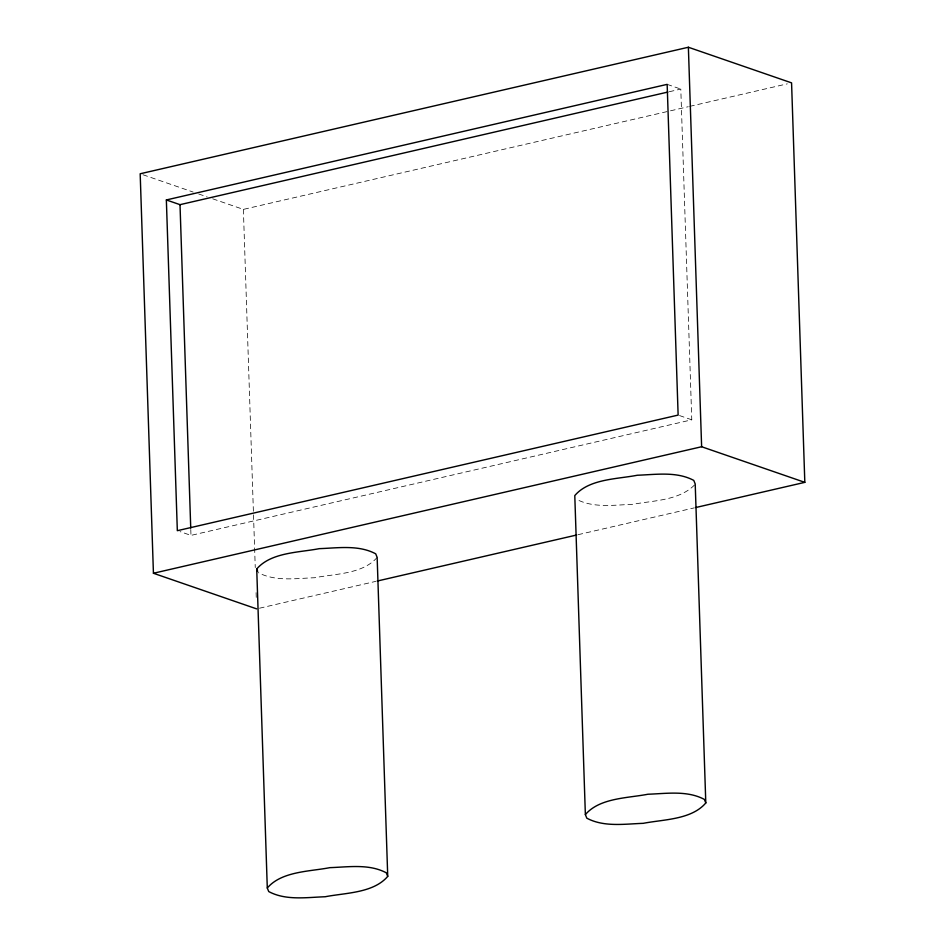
<?xml version="1.0" encoding="UTF-8"?>
<svg xmlns="http://www.w3.org/2000/svg" width="945" height="945" viewBox="0 0 945 945"><rect width="100%" height="100%" fill="white"/><g stroke="black" fill="none" stroke-linecap="round" stroke-linejoin="round"><path stroke-width="0.71" stroke-dasharray="4.72 3.54" d="M377.149 557.385C362.821 574.194 334.849 573.792 314.59 577.738C295.962 578.387 275.267 581.718 258.162 572.576M694.551 484.962C678.982 500.649 653.326 500.531 632.654 504.323C614.026 504.973 593.33 508.304 576.226 499.161M669.32 91.724L680.802 89.078L691.775 419.804L190.973 535.39L180.058 531.622M212.696 198.804L243.373 209.388L688.243 106.714M689.685 106.383L787.268 83.857M259.497 608.214L375.744 581.388M578.08 534.681L694.327 507.855M667.158 84.365L680.802 89.078M142.967 174.742L193.17 192.071M198.745 193.997L207.12 196.879M679.49 415.564L691.775 419.804M243.373 209.388L255.256 567.602M256.095 592.657L256.331 600.028M190.784 529.519L190.973 535.39"/><path stroke-width="1.42" d="M256.721 569.008C271.05 552.199 299.022 552.601 319.28 548.655C337.908 548.005 358.592 544.674 375.708 553.817L377.149 557.385L387.733 876.381C373.405 893.19 345.433 892.801 325.174 896.746C306.546 897.384 285.851 900.715 268.746 891.572L267.293 888.005L256.721 569.008L257.678 571.382M267.293 888.005C281.634 871.195 309.594 871.597 329.864 867.652C348.492 867.014 369.176 863.671 386.292 872.814L387.733 876.381M585.368 814.602C599.697 797.781 627.669 798.182 647.927 794.237C666.556 793.599 687.239 790.256 704.356 799.399L705.797 802.966C691.468 819.776 663.496 819.386 643.238 823.331C624.61 823.969 603.914 827.312 586.81 818.169L585.368 814.602L574.784 495.593C589.113 478.784 617.085 479.186 637.343 475.24C655.972 474.591 676.667 471.26 693.772 480.403L695.213 483.97L705.797 802.966M695.756 507.524L804.821 482.352L791.567 82.865L688.373 47.25L140.179 173.774L153.433 573.261L256.627 608.875M166.355 199.95L667.158 84.365L678.132 415.091L177.329 530.688L166.355 199.95L180.011 204.663L667.891 92.055M153.433 573.261L701.627 446.737L804.821 482.352M377.173 581.057L576.651 535.012M688.373 47.25L701.627 446.737M180.011 204.663L190.736 528.042"/></g></svg>
